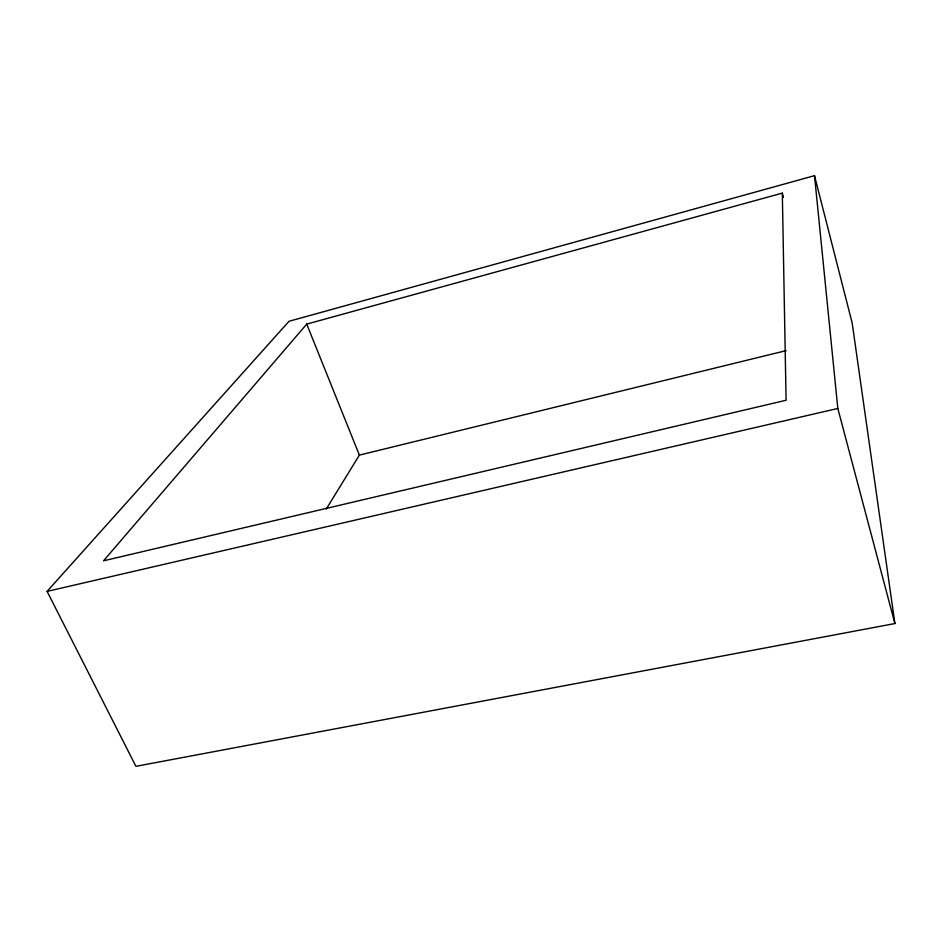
<?xml version="1.0" encoding="UTF-8"?>
<svg xmlns="http://www.w3.org/2000/svg" width="942" height="942" viewBox="0 0 942 942"><rect width="100%" height="100%" fill="white"/><g stroke="black" fill="none" stroke-linecap="round" stroke-linejoin="round"><path stroke-width="1.41" d="M326.332 508.916L359.373 455.116L786.087 350.648M306.739 324.107L103.538 560.808L786.087 400.256L782.319 193.11L306.739 324.107L359.373 455.116M47.1 591.388L289.006 321.293L814.512 175.671L852.18 323.094L894.9 623.545L135.931 766.329L47.1 591.388L837.815 408.463L814.512 175.671M782.319 193.11L783.45 197.361M837.815 408.463L894.9 623.545"/></g></svg>
